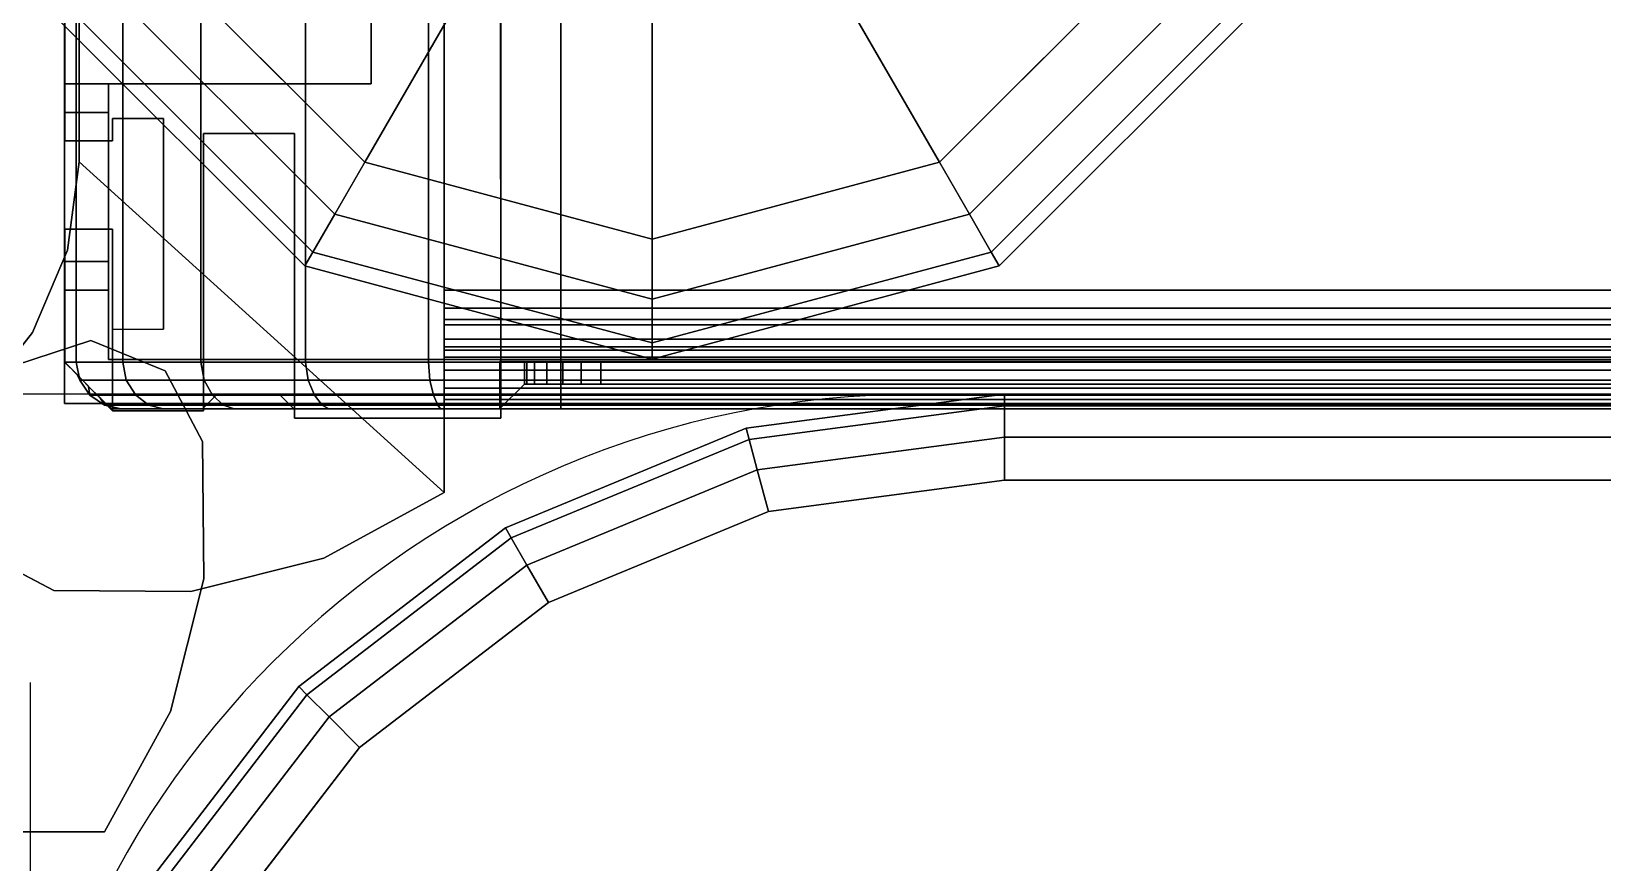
# Model space of a CAD drawing. Extents: x -170 to 1783, y -20 to 1205.
# Drawn here: x 25.95 to 28.103, y 756.62 to 757.76 of the extents above; entities that cross this region are included whole.
import ezdxf

# ---------------------------------------------------------------- set-up
doc = ezdxf.new("R2010")
doc.units = 0
doc.header["$LTSCALE"] = 96
doc.header["$MEASUREMENT"] = 0
for name, color, linetype in [('A-FURN-3-PANEL-GLIDE', 7, 'Continuous'), ('A-FURN-3-PANEL-RACE', 7, 'Continuous'), ('A-FURN-3-PANEL-SIDE1', 7, 'Continuous'), ('A-FURN-3-PANEL-SIDE2', 7, 'Continuous'), ('A-FURN-3-PANEL-TOPCAP', 7, 'Continuous'), ('A-FURN-3-PANEL-TRIM', 7, 'Continuous'), ('A-FURN-3-WKSF-TOP', 7, 'Continuous'), ('A-FURN-3-WKSF-TRIM', 7, 'Continuous'), ('A-FURN-P-PNLS', 7, 'Continuous'), ('A-FURN-P-WKSF', 7, 'Continuous'), ('MAIN_PANEL', 7, 'Continuous'), ('MAIN_WKSURF', 7, 'Continuous')]:
    doc.layers.add(name, color=color, linetype=linetype)

# ---------------------------------------------------------------- blocks, each defined once
blk = doc.blocks.new('EC-EFP-456')
at = {"layer": 'A-FURN-3-PANEL-GLIDE', "color": 20, "linetype": 'Continuous'}
for points in [[(46.6501, 1.8052, 0.2464), (46.6391, 1.8242, 0.1642), (47.115, 1.9517, 0.1642), (47.115, 1.9297, 0.2464)], [(46.6391, 1.8242, 0.1642), (46.6501, 1.8052, 0.0821), (47.115, 1.9297, 0.0821), (47.115, 1.9517, 0.1642)], [(47.115, 1.9297, 0.2464), (47.115, 1.9517, 0.1642), (47.5909, 1.8242, 0.1642), (47.5799, 1.8052, 0.2464)], [(47.115, 1.9517, 0.1642), (47.115, 1.9297, 0.0821), (47.5799, 1.8052, 0.0821), (47.5909, 1.8242, 0.1642)], [(46.6802, 1.7531, 0.3065), (46.6501, 1.8052, 0.2464), (47.115, 1.9297, 0.2464), (47.115, 1.8696, 0.3065)], [(46.6501, 1.8052, 0.0821), (46.6802, 1.7531, 0.022), (47.115, 1.8696, 0.022), (47.115, 1.9297, 0.0821)], [(47.115, 1.8696, 0.3065), (47.115, 1.9297, 0.2464), (47.5799, 1.8052, 0.2464), (47.5498, 1.7531, 0.3065)], [(47.115, 1.9297, 0.0821), (47.115, 1.8696, 0.022), (47.5498, 1.7531, 0.022), (47.5799, 1.8052, 0.0821)], [(46.7213, 1.682, 0.3285), (46.6802, 1.7531, 0.3065), (47.115, 1.8696, 0.3065), (47.115, 1.7875, 0.3285)], [(46.6802, 1.7531, 0.022), (46.7213, 1.682), (47.115, 1.7875), (47.115, 1.8696, 0.022)], [(47.115, 1.7875, 0.3285), (47.115, 1.8696, 0.3065), (47.5498, 1.7531, 0.3065), (47.5088, 1.682, 0.3285)], [(47.115, 1.8696, 0.022), (47.115, 1.7875), (47.5088, 1.682), (47.5498, 1.7531, 0.022)], [(46.3098, 1.4649, 0.2464), (46.2908, 1.4759, 0.1642), (46.6391, 1.8242, 0.1642), (46.6501, 1.8052, 0.2464)], [(46.2908, 1.4759, 0.1642), (46.3098, 1.4649, 0.0821), (46.6501, 1.8052, 0.0821), (46.6391, 1.8242, 0.1642)], [(47.5799, 1.8052, 0.2464), (47.5909, 1.8242, 0.1642), (47.9392, 1.4759, 0.1642), (47.9202, 1.4649, 0.2464)], [(47.5909, 1.8242, 0.1642), (47.5799, 1.8052, 0.0821), (47.9202, 1.4649, 0.0821), (47.9392, 1.4759, 0.1642)], [(46.3619, 1.4348, 0.3065), (46.3098, 1.4649, 0.2464), (46.6501, 1.8052, 0.2464), (46.6802, 1.7531, 0.3065)], [(46.3098, 1.4649, 0.0821), (46.3619, 1.4348, 0.022), (46.6802, 1.7531, 0.022), (46.6501, 1.8052, 0.0821)], [(47.0138, 1.1754, 0.3285), (46.7213, 1.682, 0.3285), (47.115, 1.7875, 0.3285), (47.115, 1.2025, 0.3285)], [(47.115, 1.2025, 0.3285), (47.115, 1.7875, 0.3285), (47.5088, 1.682, 0.3285), (47.2163, 1.1754, 0.3285)], [(47.5498, 1.7531, 0.3065), (47.5799, 1.8052, 0.2464), (47.9202, 1.4649, 0.2464), (47.8681, 1.4348, 0.3065)], [(47.5799, 1.8052, 0.0821), (47.5498, 1.7531, 0.022), (47.8681, 1.4348, 0.022), (47.9202, 1.4649, 0.0821)], [(46.433, 1.3937, 0.3285), (46.3619, 1.4348, 0.3065), (46.6802, 1.7531, 0.3065), (46.7213, 1.682, 0.3285)], [(46.3619, 1.4348, 0.022), (46.433, 1.3937), (46.7213, 1.682), (46.6802, 1.7531, 0.022)], [(47.5088, 1.682, 0.3285), (47.5498, 1.7531, 0.3065), (47.8681, 1.4348, 0.3065), (47.797, 1.3937, 0.3285)], [(47.5498, 1.7531, 0.022), (47.5088, 1.682), (47.797, 1.3937), (47.8681, 1.4348, 0.022)], [(46.9396, 1.1013, 0.3285), (46.433, 1.3937, 0.3285), (46.7213, 1.682, 0.3285), (47.0138, 1.1754, 0.3285)], [(47.2163, 1.1754, 0.3285), (47.5088, 1.682, 0.3285), (47.797, 1.3937, 0.3285), (47.2904, 1.1013, 0.3285)]]:
    blk.add_3dface(points, dxfattribs=at)
at = {"layer": 'A-FURN-3-PANEL-GLIDE', "color": 20, "linetype": 'Continuous', "invisible_edges": 12}
for points in [[(47.115, 1), (47.115, 1.7875), (46.7213, 1.682)], [(47.115, 1), (47.5088, 1.682), (47.115, 1.7875)], [(47.115, 1), (46.7213, 1.682), (46.433, 1.3937)], [(47.115, 1), (47.797, 1.3937), (47.5088, 1.682)]]:
    blk.add_3dface(points, dxfattribs=at)
at = {"layer": 'A-FURN-3-PANEL-RACE', "color": 40, "linetype": 'Continuous'}
for points, invisible_edges in [([(0.08, 2.0125, 3.515), (0.08, 2.0125, 0.3963), (47.92, 2.0125, 0.3963), (47.92, 2.0125, 3.515)], 8), ([(0.5, 1.5745, 0.3963), (47.5, 1.5745, 0.3963), (0.08, 2.0125, 0.3963), (0.08, 1.5745, 0.3963)], 3), ([(47.5, 1.5745, 0.3963), (47.92, 1.5745, 0.3963), (47.92, 2.0125, 0.3963), (0.08, 2.0125, 0.3963)], 8), ([(0.6, 2.0125, 4.0847), (0.6, 2.0125, 3.515), (47.4, 2.0125, 3.515), (47.4, 2.0125, 4.0847)], 2), ([(47.4, 1.9525, 3.515), (47.4, 1.9525, 4.0847), (47.4, 2.0125, 4.0847), (47.4, 2.0125, 3.515)], 2), ([(47.86, 1.9525, 3.515), (47.4, 1.9525, 3.515), (47.4, 2.0125, 3.515), (47.92, 2.0125, 3.515)], 8), ([(47.4, 1.9493, 4.1093), (47.4, 2.0072, 4.1248), (47.4, 2.0125, 4.0847), (47.4, 1.9525, 4.0847)], 5), ([(47.4, 1.9398, 4.1322), (47.4, 1.9918, 4.1622), (47.4, 2.0072, 4.1248), (47.4, 1.9493, 4.1093)], 5), ([(47.86, 1.5745, 3.515), (47.86, 1.9525, 3.515), (47.92, 2.0125, 3.515), (47.92, 1.5745, 3.515)], 2), ([(47.92, 1.8575, 3.1951), (47.92, 2.0125, 3.515), (47.92, 2.0125, 0.3963), (47.92, 1.8575, 1.4986)], 5), ([(47.92, 1.8181, 1.4986), (47.92, 1.8575, 1.4986), (47.92, 2.0125, 0.3963), (47.92, 1.5745, 0.3963)], 10), ([(47.92, 1.5745, 3.245), (47.92, 1.5745, 3.515), (47.92, 2.0125, 3.515), (47.92, 1.8575, 3.1951)], 4), ([(47.4, 1.9247, 4.1519), (47.4, 1.9671, 4.1943), (47.4, 1.9918, 4.1622), (47.4, 1.9398, 4.1322)], 5), ([(47.4, 1.905, 4.1669), (47.4, 1.935, 4.2189), (47.4, 1.9671, 4.1943), (47.4, 1.9247, 4.1519)], 5), ([(47.86, 1.9525, 0.4563), (0.14, 1.9525, 0.4563), (0.14, 1.9525, 3.515), (47.86, 1.9525, 3.515)], 4), ([(0.5, 1.5745, 0.4563), (0.14, 1.5745, 0.4563), (0.14, 1.9525, 0.4563), (47.5, 1.5745, 0.4563)], 12), ([(47.5, 1.5745, 0.4563), (0.14, 1.9525, 0.4563), (47.86, 1.9525, 0.4563), (47.86, 1.5745, 0.4563)], 1), ([(47.4, 1.9525, 3.515), (0.6, 1.9525, 3.515), (0.6, 1.9525, 4.0847), (47.4, 1.9525, 4.0847)], 1), ([(47.86, 1.9525, 0.4563), (47.86, 1.9525, 3.515), (47.86, 1.8575, 3.1951), (47.86, 1.8575, 1.4986)], 10), ([(47.86, 1.5745, 0.4563), (47.86, 1.9525, 0.4563), (47.86, 1.8575, 1.4986), (47.86, 1.8181, 1.4986)], 10), ([(47.86, 1.8575, 3.1951), (47.86, 1.9525, 3.515), (47.86, 1.5745, 3.515), (47.86, 1.5745, 3.245)], 1), ([(47.4, 1.8821, 4.1764), (47.4, 1.8976, 4.2344), (47.4, 1.935, 4.2189), (47.4, 1.905, 4.1669)], 5), ([(47.4, 1.8575, 4.1797), (47.4, 1.8575, 4.2397), (47.4, 1.8976, 4.2344), (47.4, 1.8821, 4.1764)], 4), ([(47.86, 1.5745, 1.7894), (47.86, 1.5745, 0.4563), (47.86, 1.8181, 1.4986), (47.86, 1.614, 1.7894)], 2), ([(47.92, 1.614, 1.7894), (47.92, 1.8181, 1.4986), (47.92, 1.5745, 0.3963), (47.92, 1.5745, 1.7894)], 2), ([(2.098, 1.2625, 0.3963), (45.902, 1.2625, 0.3963), (0.5, 1.5745, 0.3963), (0.5, 1.2625, 0.3963)], 3), ([(47.5, 1.2625, 0.3963), (47.5, 1.5745, 0.3963), (0.5, 1.5745, 0.3963), (45.902, 1.2625, 0.3963)], 6), ([(2.098, 1.2625, 0.4563), (0.5, 1.2625, 0.4563), (0.5, 1.5745, 0.4563), (45.902, 1.2625, 0.4563)], 12), ([(47.5, 1.2625, 0.4563), (45.902, 1.2625, 0.4563), (0.5, 1.5745, 0.4563), (47.5, 1.5745, 0.4563)], 6), ([(47.5, 1.5745, 0.3963), (47.5, 1.5745, 0.4563), (47.86, 1.5745, 0.4563), (47.92, 1.5745, 0.3963)], 4), ([(47.92, 1.5745, 0.3963), (47.86, 1.5745, 0.4563), (47.86, 1.5745, 1.7894), (47.92, 1.5745, 1.7894)], 1)]:
    blk.add_3dface(points, dxfattribs=dict(at, invisible_edges=invisible_edges))
for points in [[(0.6, 2.0072, 4.1248), (0.6, 2.0125, 4.0847), (47.4, 2.0125, 4.0847), (47.4, 2.0072, 4.1248)], [(0.6, 1.9918, 4.1622), (0.6, 2.0072, 4.1248), (47.4, 2.0072, 4.1248), (47.4, 1.9918, 4.1622)], [(0.6, 1.9671, 4.1943), (0.6, 1.9918, 4.1622), (47.4, 1.9918, 4.1622), (47.4, 1.9671, 4.1943)], [(0.6, 1.935, 4.2189), (0.6, 1.9671, 4.1943), (47.4, 1.9671, 4.1943), (47.4, 1.935, 4.2189)], [(47.4, 1.9493, 4.1093), (47.4, 1.9525, 4.0847), (0.6, 1.9525, 4.0847), (0.6, 1.9493, 4.1093)], [(47.4, 1.9398, 4.1322), (47.4, 1.9493, 4.1093), (0.6, 1.9493, 4.1093), (0.6, 1.9398, 4.1322)], [(47.4, 1.9247, 4.1519), (47.4, 1.9398, 4.1322), (0.6, 1.9398, 4.1322), (0.6, 1.9247, 4.1519)], [(0.6, 1.8976, 4.2344), (0.6, 1.935, 4.2189), (47.4, 1.935, 4.2189), (47.4, 1.8976, 4.2344)], [(47.4, 1.905, 4.1669), (47.4, 1.9247, 4.1519), (0.6, 1.9247, 4.1519), (0.6, 1.905, 4.1669)], [(47.4, 1.8821, 4.1764), (47.4, 1.905, 4.1669), (0.6, 1.905, 4.1669), (0.6, 1.8821, 4.1764)], [(0.6, 1.8575, 4.2397), (0.6, 1.8976, 4.2344), (47.4, 1.8976, 4.2344), (47.4, 1.8575, 4.2397)], [(47.4, 1.8575, 4.1797), (47.4, 1.8821, 4.1764), (0.6, 1.8821, 4.1764), (0.6, 1.8575, 4.1797)], [(0.6, 1.8575, 4.1797), (0.6, 1.8575, 4.2397), (47.4, 1.8575, 4.2397), (47.4, 1.8575, 4.1797)], [(47.86, 1.8575, 1.4986), (47.86, 1.8575, 3.1951), (47.92, 1.8575, 3.1951), (47.92, 1.8575, 1.4986)], [(47.92, 1.8181, 1.4986), (47.86, 1.8181, 1.4986), (47.86, 1.8575, 1.4986), (47.92, 1.8575, 1.4986)], [(47.86, 1.8575, 3.1951), (47.86, 1.5745, 3.245), (47.92, 1.5745, 3.245), (47.92, 1.8575, 3.1951)], [(47.92, 1.614, 1.7894), (47.86, 1.614, 1.7894), (47.86, 1.8181, 1.4986), (47.92, 1.8181, 1.4986)], [(47.92, 1.5745, 1.7894), (47.86, 1.5745, 1.7894), (47.86, 1.614, 1.7894), (47.92, 1.614, 1.7894)], [(47.5, 1.2625, 0.3963), (47.5, 1.2625, 0.4563), (47.5, 1.5745, 0.4563), (47.5, 1.5745, 0.3963)], [(47.86, 1.5745, 3.245), (47.86, 1.5745, 3.515), (47.92, 1.5745, 3.515), (47.92, 1.5745, 3.245)]]:
    blk.add_3dface(points, dxfattribs=at)
at = {"layer": 'A-FURN-3-PANEL-SIDE1', "color": 7, "linetype": 'Continuous'}
for points in [[(47.3224, 1.955, 55.7401), (47.3228, 0.045, 55.7401), (0.6776, 0.045, 55.7401), (0.6776, 1.955, 55.7401)], [(47.3224, 0.045, 4.2397), (47.3224, 1.955, 4.2397), (0.6776, 1.955, 4.2397), (0.6776, 0.045, 4.2397)], [(47.3228, 0.045, 55.7401), (47.3224, 1.955, 55.7401), (47.3224, 1.955, 4.2397), (47.3224, 0.045, 4.2397)]]:
    blk.add_3dface(points, dxfattribs=at)
at = {"layer": 'A-FURN-3-PANEL-SIDE2', "color": 7, "linetype": 'Continuous'}
blk.add_3dface([(0.6776, 1.955, 55.7401), (0.6776, 1.955, 4.2397), (47.3224, 1.955, 4.2397), (47.3224, 1.955, 55.7401)], dxfattribs=at)
at = {"layer": 'A-FURN-3-PANEL-TOPCAP', "color": 60, "linetype": 'Continuous'}
for points, invisible_edges in [([(0.76, 2.02, 56.286), (0.76, 2.02, 56.161), (47.24, 2.02, 56.161), (47.24, 2.02, 56.286)], 5), ([(47.24, 2, 56.141), (47.24, 2.02, 56.161), (0.76, 2.02, 56.161), (0.76, 2, 56.141)], 5), ([(47.24, 2.02, 56.036), (47.24, 2, 56.056), (0.76, 2, 56.056), (0.76, 2.02, 56.036)], 5), ([(0.76, 2.02, 56.036), (0.815, 2.02, 55.7741), (47.185, 2.02, 55.7741), (47.24, 2.02, 56.036)], 5), ([(47.185, 2.02, 55.7741), (0.815, 2.02, 55.7741), (0.815, 1.986, 55.7401), (47.185, 1.986, 55.7401)], 10), ([(47.185, 2.02, 55.7741), (47.185, 1.986, 55.7401), (47.2122, 1.986, 55.7365), (47.221, 2.02, 55.7693)], 5), ([(47.185, 2.02, 55.7741), (47.221, 2.02, 55.7693), (47.3404, 2.02, 56.0218), (47.24, 2.02, 56.036)], 10), ([(47.221, 2.02, 55.7693), (47.2122, 1.986, 55.7365), (47.2375, 1.986, 55.726), (47.2545, 2.02, 55.7554)], 5), ([(47.4331, 2.02, 55.9807), (47.3404, 2.02, 56.0218), (47.221, 2.02, 55.7693), (47.2545, 2.02, 55.7554)], 10), ([(47.2545, 2.02, 55.7554), (47.2375, 1.986, 55.726), (47.2593, 1.986, 55.7093), (47.2833, 2.02, 55.7333)], 5), ([(47.4051, 2.02, 56.2633), (47.24, 2.02, 56.286), (47.24, 2.02, 56.161), (47.3727, 2.02, 56.1426)], 10), ([(47.3727, 2.02, 56.1426), (47.24, 2.02, 56.161), (47.24, 2, 56.141), (47.3676, 2, 56.1232)], 10), ([(47.3456, 2, 56.0411), (47.24, 2, 56.056), (47.24, 2.02, 56.036), (47.3404, 2.02, 56.0218)], 10), ([(47.2545, 2.02, 55.7554), (47.2833, 2.02, 55.7333), (47.5111, 2.02, 55.9159), (47.4331, 2.02, 55.9807)], 10), ([(47.2833, 2.02, 55.7333), (47.2593, 1.986, 55.7093), (47.276, 1.986, 55.6875), (47.3054, 2.02, 55.7045)], 5), ([(47.3054, 2.02, 55.7045), (47.276, 1.986, 55.6875), (47.2864, 1.986, 55.6622), (47.3193, 2.02, 55.671)], 5), ([(47.5685, 2.02, 55.8323), (47.5111, 2.02, 55.9159), (47.2833, 2.02, 55.7333), (47.3054, 2.02, 55.7045)], 10), ([(47.3193, 2.02, 55.671), (47.2864, 1.986, 55.6622), (47.29, 1.986, 55.635), (47.324, 2.02, 55.635)], 1), ([(47.3054, 2.02, 55.7045), (47.3193, 2.02, 55.671), (47.601, 2.02, 55.7363), (47.5685, 2.02, 55.8323)], 10), ([(47.3193, 2.02, 55.671), (47.324, 2.02, 55.635), (47.606, 2.02, 55.635), (47.601, 2.02, 55.7363)], 8), ([(47.324, 2.02, 55.635), (47.324, -0.02, 55.635), (47.606, -0.02, 55.635), (47.606, 2.02, 55.635)], 5), ([(47.4431, 2, 55.9981), (47.3456, 2, 56.0411), (47.3404, 2.02, 56.0218), (47.4331, 2.02, 55.9807)], 10), ([(47.4956, 2.02, 56.0891), (47.3727, 2.02, 56.1426), (47.3676, 2, 56.1232), (47.4856, 2, 56.0717)], 10), ([(47.5581, 2.02, 56.1974), (47.4051, 2.02, 56.2633), (47.3727, 2.02, 56.1426), (47.4956, 2.02, 56.0891)], 10), ([(47.5252, 2, 55.9301), (47.4431, 2, 55.9981), (47.4331, 2.02, 55.9807), (47.5111, 2.02, 55.9159)], 10), ([(47.5995, 2.02, 56.0044), (47.4956, 2.02, 56.0891), (47.4856, 2, 56.0717), (47.5854, 2, 55.9903)], 10), ([(47.6879, 2.02, 56.0929), (47.5581, 2.02, 56.1974), (47.4956, 2.02, 56.0891), (47.5995, 2.02, 56.0044)], 10), ([(47.5858, 2, 55.8424), (47.5252, 2, 55.9301), (47.5111, 2.02, 55.9159), (47.5685, 2.02, 55.8323)], 10), ([(47.6202, 2, 55.7415), (47.5858, 2, 55.8424), (47.5685, 2.02, 55.8323), (47.601, 2.02, 55.7363)], 10), ([(47.6768, 2.02, 55.8949), (47.5995, 2.02, 56.0044), (47.5854, 2, 55.9903), (47.6595, 2, 55.8849)], 10), ([(47.7851, 2.02, 55.9575), (47.6879, 2.02, 56.0929), (47.5995, 2.02, 56.0044), (47.6768, 2.02, 55.8949)], 10), ([(47.6259, 2, 55.635), (47.6202, 2, 55.7415), (47.601, 2.02, 55.7363), (47.606, 2.02, 55.635)], 2), ([(47.606, 2.02, 55.635), (47.606, -0.02, 55.635), (47.6259, 0, 55.635), (47.6259, 2, 55.635)], 5), ([(47.7217, 2.02, 55.7687), (47.6768, 2.02, 55.8949), (47.6595, 2, 55.8849), (47.7024, 2, 55.7635)], 10), ([(47.8425, 2.02, 55.8011), (47.7851, 2.02, 55.9575), (47.6768, 2.02, 55.8949), (47.7217, 2.02, 55.7687)], 10), ([(47.731, 2.02, 55.635), (47.7217, 2.02, 55.7687), (47.7024, 2, 55.7635), (47.711, 2, 55.635)], 2), ([(47.711, 2, 55.635), (47.711, 0, 55.635), (47.731, -0.02, 55.635), (47.731, 2.02, 55.635)], 5), ([(47.856, 2.02, 55.635), (47.8425, 2.02, 55.8011), (47.7217, 2.02, 55.7687), (47.731, 2.02, 55.635)], 2), ([(47.856, -0.02, 55.635), (47.856, 2.02, 55.635), (47.731, 2.02, 55.635), (47.731, -0.02, 55.635)], 5), ([(47.8715, 2.0047, 55.635), (47.856, 2.02, 55.635), (47.856, -0.02, 55.635), (47.8715, -0.0047, 55.635)], 10), ([(47.8715, -0.0047, 55.635), (47.8871, 0.0106, 55.635), (47.8871, 1.9894, 55.635), (47.8715, 2.0047, 55.635)], 10), ([(0.76, 2, 56.141), (0.76, 2, 56.056), (47.24, 2, 56.056), (47.24, 2, 56.141)], 5), ([(47.3676, 2, 56.1232), (47.24, 2, 56.141), (47.24, 2, 56.056), (47.3456, 2, 56.0411)], 10), ([(47.4856, 2, 56.0717), (47.3676, 2, 56.1232), (47.3456, 2, 56.0411), (47.4431, 2, 55.9981)], 10), ([(47.5854, 2, 55.9903), (47.4856, 2, 56.0717), (47.4431, 2, 55.9981), (47.5252, 2, 55.9301)], 10), ([(47.6595, 2, 55.8849), (47.5854, 2, 55.9903), (47.5252, 2, 55.9301), (47.5858, 2, 55.8424)], 10), ([(47.7024, 2, 55.7635), (47.6595, 2, 55.8849), (47.5858, 2, 55.8424), (47.6202, 2, 55.7415)], 10), ([(47.711, 2, 55.635), (47.7024, 2, 55.7635), (47.6202, 2, 55.7415), (47.6259, 2, 55.635)], 2), ([(47.711, 0, 55.635), (47.711, 2, 55.635), (47.6259, 2, 55.635), (47.6259, 0, 55.635)], 5), ([(47.9035, 1.9727, 55.635), (47.8871, 1.9894, 55.635), (47.8871, 0.0106, 55.635), (47.9035, 0.0273, 55.635)], 10), ([(47.9035, 0.0273, 55.635), (47.92, 0.044, 55.635), (47.92, 1.956, 55.635), (47.9035, 1.9727, 55.635)], 8)]:
    blk.add_3dface(points, dxfattribs=dict(at, invisible_edges=invisible_edges))
for points in [[(47.24, 2.02, 56.286), (47.24, 2.0151, 56.3105), (0.76, 2.0151, 56.3105), (0.76, 2.02, 56.286)], [(47.24, 2.0151, 56.3105), (47.24, 2.0013, 56.3313), (0.76, 2.0013, 56.3313), (0.76, 2.0151, 56.3105)], [(47.24, 2.02, 56.286), (47.4051, 2.02, 56.2633), (47.4087, 2.0151, 56.2864), (47.24, 2.0151, 56.3105)], [(47.24, 2.0151, 56.3105), (47.4087, 2.0151, 56.2864), (47.4143, 2.0013, 56.3065), (47.24, 2.0013, 56.3313)], [(47.29, 1.955, 55.635), (47.324, 1.955, 55.635), (47.324, 2.02, 55.635), (47.29, 1.986, 55.635)], [(47.4051, 2.02, 56.2633), (47.5581, 2.02, 56.1974), (47.5669, 2.0151, 56.2168), (47.4087, 2.0151, 56.2864)], [(47.4087, 2.0151, 56.2864), (47.5669, 2.0151, 56.2168), (47.5775, 2.0013, 56.2349), (47.4143, 2.0013, 56.3065)], [(47.5581, 2.02, 56.1974), (47.6879, 2.02, 56.0929), (47.7022, 2.0151, 56.1072), (47.5669, 2.0151, 56.2168)], [(47.5669, 2.0151, 56.2168), (47.7022, 2.0151, 56.1072), (47.7172, 2.0013, 56.1222), (47.5775, 2.0013, 56.2349)], [(47.6879, 2.02, 56.0929), (47.7851, 2.02, 55.9575), (47.8045, 2.0151, 55.9663), (47.7022, 2.0151, 56.1072)], [(47.7022, 2.0151, 56.1072), (47.8045, 2.0151, 55.9663), (47.8226, 2.0013, 55.977), (47.7172, 2.0013, 56.1222)], [(47.7851, 2.02, 55.9575), (47.8425, 2.02, 55.8011), (47.8656, 2.0151, 55.8048), (47.8045, 2.0151, 55.9663)], [(47.8045, 2.0151, 55.9663), (47.8656, 2.0151, 55.8048), (47.8857, 2.0013, 55.8104), (47.8226, 2.0013, 55.977)], [(47.8425, 2.02, 55.8011), (47.856, 2.02, 55.635), (47.8715, 2.0047, 55.635), (47.8656, 2.0151, 55.8048)], [(47.8656, 2.0151, 55.8048), (47.8715, 2.0047, 55.635), (47.8871, 1.9894, 55.635), (47.8857, 2.0013, 55.8104)], [(47.24, 2.0013, 56.3313), (47.24, 1.9805, 56.3451), (0.76, 1.9805, 56.3451), (0.76, 2.0013, 56.3313)], [(47.185, 1.955, 55.7401), (47.185, 1.986, 55.7401), (0.815, 1.986, 55.7401), (0.815, 1.955, 55.7401)], [(47.185, 1.955, 55.7401), (47.2122, 1.955, 55.7365), (47.2122, 1.986, 55.7365), (47.185, 1.986, 55.7401)], [(47.2122, 1.955, 55.7365), (47.2375, 1.955, 55.726), (47.2375, 1.986, 55.726), (47.2122, 1.986, 55.7365)], [(47.2375, 1.955, 55.726), (47.2593, 1.955, 55.7093), (47.2593, 1.986, 55.7093), (47.2375, 1.986, 55.726)], [(47.24, 2.0013, 56.3313), (47.4143, 2.0013, 56.3065), (47.4194, 1.9805, 56.3203), (47.24, 1.9805, 56.3451)], [(47.2593, 1.955, 55.7093), (47.276, 1.955, 55.6875), (47.276, 1.986, 55.6875), (47.2593, 1.986, 55.7093)], [(47.276, 1.955, 55.6875), (47.2864, 1.955, 55.6622), (47.2864, 1.986, 55.6622), (47.276, 1.986, 55.6875)], [(47.2864, 1.955, 55.6622), (47.29, 1.955, 55.635), (47.29, 1.986, 55.635), (47.2864, 1.986, 55.6622)], [(47.4143, 2.0013, 56.3065), (47.5775, 2.0013, 56.2349), (47.5864, 1.9805, 56.248), (47.4194, 1.9805, 56.3203)], [(47.5775, 2.0013, 56.2349), (47.7172, 2.0013, 56.1222), (47.7287, 1.9805, 56.1337), (47.5864, 1.9805, 56.248)], [(47.7172, 2.0013, 56.1222), (47.8226, 2.0013, 55.977), (47.8356, 1.9805, 55.9859), (47.7287, 1.9805, 56.1337)], [(47.8226, 2.0013, 55.977), (47.8857, 2.0013, 55.8104), (47.8994, 1.9805, 55.8155), (47.8356, 1.9805, 55.9859)], [(47.8857, 2.0013, 55.8104), (47.8871, 1.9894, 55.635), (47.9035, 1.9727, 55.635), (47.8994, 1.9805, 55.8155)], [(47.24, 1.9805, 56.3451), (47.24, 1.956, 56.35), (0.76, 1.956, 56.35), (0.76, 1.9805, 56.3451)], [(47.24, 1.9805, 56.3451), (47.4194, 1.9805, 56.3203), (47.4216, 1.956, 56.3252), (47.24, 1.956, 56.35)], [(47.4194, 1.9805, 56.3203), (47.5864, 1.9805, 56.248), (47.5901, 1.956, 56.2528), (47.4216, 1.956, 56.3252)], [(47.5864, 1.9805, 56.248), (47.7287, 1.9805, 56.1337), (47.7332, 1.956, 56.1382), (47.5901, 1.956, 56.2528)], [(47.7287, 1.9805, 56.1337), (47.8356, 1.9805, 55.9859), (47.8405, 1.956, 55.9895), (47.7332, 1.956, 56.1382)], [(47.8356, 1.9805, 55.9859), (47.8994, 1.9805, 55.8155), (47.9043, 1.956, 55.8177), (47.8405, 1.956, 55.9895)], [(47.8994, 1.9805, 55.8155), (47.9035, 1.9727, 55.635), (47.92, 1.956, 55.635), (47.9043, 1.956, 55.8177)], [(0.76, 0.044, 56.35), (0.76, 1.956, 56.35), (47.24, 1.956, 56.35), (47.24, 0.044, 56.35)], [(47.4216, 0.044, 56.3252), (47.24, 0.044, 56.35), (47.24, 1.956, 56.35), (47.4216, 1.956, 56.3252)], [(47.5901, 0.044, 56.2528), (47.4216, 0.044, 56.3252), (47.4216, 1.956, 56.3252), (47.5901, 1.956, 56.2528)], [(47.7332, 0.044, 56.1382), (47.5901, 0.044, 56.2528), (47.5901, 1.956, 56.2528), (47.7332, 1.956, 56.1382)], [(47.8405, 0.044, 55.9895), (47.7332, 0.044, 56.1382), (47.7332, 1.956, 56.1382), (47.8405, 1.956, 55.9895)], [(47.9043, 0.044, 55.8177), (47.8405, 0.044, 55.9895), (47.8405, 1.956, 55.9895), (47.9043, 1.956, 55.8177)], [(47.92, 0.044, 55.635), (47.9043, 0.044, 55.8177), (47.9043, 1.956, 55.8177), (47.92, 1.956, 55.635)]]:
    blk.add_3dface(points, dxfattribs=at)
at = {"layer": 'A-FURN-3-PANEL-TRIM', "color": 60, "linetype": 'Continuous'}
for points, invisible_edges in [([(47.5649, 2.2249, 3.5747), (47.4, 2.1348, 3.5747), (47.935, 2.269, 3.5747), (47.7471, 2.2706, 3.5747)], 2), ([(47.5649, 2.2249, 4.2397), (47.7471, 2.2706, 4.2397), (47.935, 2.269, 4.2397), (47.4, 2.1348, 4.2397)], 4), ([(47.5649, 2.2249, 3.8013), (47.7471, 2.2706, 3.8013), (47.935, 2.269, 3.8013), (47.4, 2.1348, 3.8013)], 4), ([(47.5649, 2.2249, 4.013), (47.4, 2.1348, 4.013), (47.935, 2.269, 4.013), (47.7471, 2.2706, 4.013)], 2), ([(47.935, 2.269, 3.5747), (47.4, 2.1348, 3.5747), (48.0735, 2.1159, 3.5747), (48.0322, 2.2178, 3.5747)], 3), ([(47.935, 2.269, 4.2397), (48.0322, 2.2178, 4.2397), (48.0735, 2.1159, 4.2397), (47.4, 2.1348, 4.2397)], 12), ([(47.935, 2.269, 3.8013), (48.0322, 2.2178, 3.8013), (48.0735, 2.1159, 3.8013), (47.4, 2.1348, 3.8013)], 12), ([(47.935, 2.269, 4.013), (47.4, 2.1348, 4.013), (48.0735, 2.1159, 4.013), (48.0322, 2.2178, 4.013)], 3), ([(47.4, 2.1348, 3.5747), (47.4, 0.3185, 3.5747), (47.9, 0.3185, 3.5747), (47.9, 1.6815, 3.5747)], 10), ([(48.0735, 2.1159, 3.5747), (47.4, 2.1348, 3.5747), (47.9639, 1.9153, 3.5747), (48.0395, 2.0114, 3.5747)], 3), ([(47.9639, 1.9153, 3.5747), (47.4, 2.1348, 3.5747), (47.9, 1.6815, 3.5747), (47.9163, 1.8027, 3.5747)], 3), ([(47.4, 2.1348, 4.2397), (47.9, 1.6815, 4.2397), (47.9, 0.3185, 4.2397), (47.4, 0.3185, 4.2397)], 5), ([(48.0735, 2.1159, 4.2397), (48.0395, 2.0114, 4.2397), (47.9639, 1.9153, 4.2397), (47.4, 2.1348, 4.2397)], 12), ([(47.9639, 1.9153, 4.2397), (47.9163, 1.8027, 4.2397), (47.9, 1.6815, 4.2397), (47.4, 2.1348, 4.2397)], 12), ([(48.0735, 2.1159, 3.8013), (48.0395, 2.0114, 3.8013), (47.9639, 1.9153, 3.8013), (47.4, 2.1348, 3.8013)], 12), ([(47.9639, 1.9153, 3.8013), (47.9163, 1.8027, 3.8013), (47.9, 1.6815, 3.8013), (47.4, 2.1348, 3.8013)], 12), ([(48.0735, 2.1159, 4.013), (47.4, 2.1348, 4.013), (47.9639, 1.9153, 4.013), (48.0395, 2.0114, 4.013)], 3), ([(47.9639, 1.9153, 4.013), (47.4, 2.1348, 4.013), (47.9, 1.6815, 4.013), (47.9163, 1.8027, 4.013)], 3), ([(47.605, -0.0328, 55.635), (47.3224, -0.0328, 55.635), (47.3224, 2.0328, 55.635), (47.605, 2.0328, 55.635)], 8), ([(47.8543, 2.0228, 55.635), (47.8543, 1.9109, 55.635), (47.7845, 1.9109, 55.635), (47.7299, 2.0228, 55.635)], 6), ([(47.7845, 1.9109, 4.2397), (47.7845, 1.9109, 55.635), (47.8543, 1.9109, 55.635), (47.8543, 1.9109, 4.2397)], 2), ([(47.7299, 0.3574, 55.635), (47.605, 0.3574, 55.635), (47.605, 1.6426, 55.635), (47.7299, 1.6426, 55.635)], 10), ([(47.8543, 1.6527, 55.635), (47.9198, 1.6527, 55.635), (47.9198, 0.3473, 55.635), (47.8543, 0.3473, 55.635)], 8), ([(47.8543, 0.3782, 55.635), (47.7845, 0.3782, 55.635), (47.7845, 1.6218, 55.635), (47.8543, 1.6218, 55.635)], 10), ([(47.9, 0.3185, 3.8013), (47.4, -0.1348, 3.8013), (47.9639, 0.0847, 3.8013), (47.9163, 0.1973, 3.8013)], 3), ([(47.9, 0.3185, 4.013), (47.9163, 0.1973, 4.013), (47.9639, 0.0847, 4.013), (47.4, -0.1348, 4.013)], 12), ([(47.9, 0.3185, 3.8013), (47.4, 0.3185, 3.8013), (47.4, -0.1348, 3.8013)], 12), ([(47.4, -0.1348, 4.013), (47.4, 0.3185, 4.013), (47.9, 0.3185, 4.013)], 12), ([(47.9639, 0.0847, 3.8013), (47.4, -0.1348, 3.8013), (48.0735, -0.1159, 3.8013), (48.0395, -0.0114, 3.8013)], 3), ([(47.9639, 0.0847, 4.013), (48.0395, -0.0114, 4.013), (48.0735, -0.1159, 4.013), (47.4, -0.1348, 4.013)], 12), ([(48.0735, -0.1159, 3.8013), (47.4, -0.1348, 3.8013), (47.935, -0.269, 3.8013), (48.0322, -0.2178, 3.8013)], 3), ([(48.0735, -0.1159, 4.013), (48.0322, -0.2178, 4.013), (47.935, -0.269, 4.013), (47.4, -0.1348, 4.013)], 12), ([(47.935, -0.269, 3.8013), (47.4, -0.1348, 3.8013), (47.5649, -0.2249, 3.8013), (47.7471, -0.2706, 3.8013)], 1), ([(47.935, -0.269, 4.013), (47.7471, -0.2706, 4.013), (47.5649, -0.2249, 4.013), (47.4, -0.1348, 4.013)], 8)]:
    blk.add_3dface(points, dxfattribs=dict(at, invisible_edges=invisible_edges))
for points in [[(47.5649, 2.2249, 4.013), (47.7471, 2.2706, 4.013), (47.7471, 2.2706, 4.2397), (47.5649, 2.2249, 4.2397)], [(47.5649, 2.2249, 3.5747), (47.7471, 2.2706, 3.5747), (47.7471, 2.2706, 3.8013), (47.5649, 2.2249, 3.8013)], [(47.7471, 2.2706, 4.013), (47.935, 2.269, 4.013), (47.935, 2.269, 4.2397), (47.7471, 2.2706, 4.2397)], [(47.7471, 2.2706, 3.5747), (47.935, 2.269, 3.5747), (47.935, 2.269, 3.8013), (47.7471, 2.2706, 3.8013)], [(47.935, 2.269, 4.013), (48.0322, 2.2178, 4.013), (48.0322, 2.2178, 4.2397), (47.935, 2.269, 4.2397)], [(47.935, 2.269, 3.5747), (48.0322, 2.2178, 3.5747), (48.0322, 2.2178, 3.8013), (47.935, 2.269, 3.8013)], [(47.4, 2.1348, 4.013), (47.5649, 2.2249, 4.013), (47.5649, 2.2249, 4.2397), (47.4, 2.1348, 4.2397)], [(47.4, 2.1348, 3.5747), (47.5649, 2.2249, 3.5747), (47.5649, 2.2249, 3.8013), (47.4, 2.1348, 3.8013)], [(47.4, 0.3185, 3.5747), (47.4, 2.1348, 3.5747), (47.4, 2.1348, 4.2397), (47.4, 0.3185, 4.2397)], [(47.4, 2.1348, 3.8013), (47.9, 1.6815, 3.8013), (47.9, 1.6815, 4.013), (47.4, 2.1348, 4.013)], [(47.3224, 1.955, 4.2397), (47.3224, 2.0328, 4.2397), (47.3224, 2.0328, 55.635), (47.3224, 1.955, 55.635)], [(47.605, 2.0328, 4.2397), (47.605, 2.0328, 55.635), (47.3224, 2.0328, 55.635), (47.3224, 2.0328, 4.2397)], [(47.605, 1.6426, 55.635), (47.605, 2.0328, 55.635), (47.605, 2.0328, 4.2397), (47.605, 1.6426, 4.2397)], [(47.8543, 2.0228, 4.2397), (47.8543, 2.0228, 55.635), (47.7299, 2.0228, 55.635), (47.7299, 2.0228, 4.2397)], [(47.7299, 2.0228, 55.635), (47.7299, 1.6426, 55.635), (47.7299, 1.6426, 4.2397), (47.7299, 2.0228, 4.2397)], [(47.9198, 1.956, 4.2397), (47.9198, 1.956, 55.635), (47.8543, 2.0228, 55.635), (47.8543, 2.0228, 4.2397)], [(47.9198, 1.956, 55.635), (47.9198, 1.7737, 55.635), (47.8543, 1.7737, 55.635), (47.8543, 2.0228, 55.635)], [(48.0395, 2.0114, 4.013), (47.9639, 1.9153, 4.013), (47.9639, 1.9153, 4.2397), (48.0395, 2.0114, 4.2397)], [(48.0395, 2.0114, 3.5747), (47.9639, 1.9153, 3.5747), (47.9639, 1.9153, 3.8013), (48.0395, 2.0114, 3.8013)], [(47.9198, 1.7737, 55.635), (47.9198, 1.956, 55.635), (47.9198, 1.956, 4.2397), (47.9198, 1.7737, 4.2397)], [(47.7845, 1.6218, 55.635), (47.7845, 1.9109, 55.635), (47.7845, 1.9109, 4.2397), (47.7845, 1.6218, 4.2397)], [(47.8543, 1.9109, 55.635), (47.8543, 1.7737, 55.635), (47.8543, 1.7737, 4.2397), (47.8543, 1.9109, 4.2397)], [(47.9639, 1.9153, 4.013), (47.9163, 1.8027, 4.013), (47.9163, 1.8027, 4.2397), (47.9639, 1.9153, 4.2397)], [(47.9639, 1.9153, 3.5747), (47.9163, 1.8027, 3.5747), (47.9163, 1.8027, 3.8013), (47.9639, 1.9153, 3.8013)], [(47.9163, 1.8027, 4.013), (47.9, 1.6815, 4.013), (47.9, 1.6815, 4.2397), (47.9163, 1.8027, 4.2397)], [(47.9163, 1.8027, 3.5747), (47.9, 1.6815, 3.5747), (47.9, 1.6815, 3.8013), (47.9163, 1.8027, 3.8013)], [(47.8543, 1.7737, 4.2397), (47.8543, 1.7737, 55.635), (47.9198, 1.7737, 55.635), (47.9198, 1.7737, 4.2397)], [(47.9, 1.6815, 4.2397), (47.9, 1.6815, 3.5747), (47.9, 0.3185, 3.5747), (47.9, 0.3185, 4.2397)], [(47.7299, 1.6426, 4.2397), (47.7299, 1.6426, 55.635), (47.605, 1.6426, 55.635), (47.605, 1.6426, 4.2397)], [(47.8543, 1.6527, 55.635), (47.8543, 1.6218, 55.635), (47.8543, 1.6218, 4.2397), (47.8543, 1.6527, 4.2397)], [(47.9198, 1.6527, 4.2397), (47.9198, 1.6527, 55.635), (47.8543, 1.6527, 55.635), (47.8543, 1.6527, 4.2397)], [(47.9198, 1.6527, 55.635), (47.9198, 1.6527, 4.2397), (47.9198, 0.3473, 4.2397), (47.9198, 0.3473, 55.635)], [(47.8543, 1.6218, 4.2397), (47.8543, 1.6218, 55.635), (47.7845, 1.6218, 55.635), (47.7845, 1.6218, 4.2397)], [(47.4, -0.1348, 3.8013), (47.4, 0.3185, 3.8013), (47.4, 0.3185, 4.013), (47.4, -0.1348, 4.013)], [(48.0395, -0.0114, 3.8013), (48.0735, -0.1159, 3.8013), (48.0735, -0.1159, 4.013), (48.0395, -0.0114, 4.013)], [(48.0735, -0.1159, 3.8013), (48.0322, -0.2178, 3.8013), (48.0322, -0.2178, 4.013), (48.0735, -0.1159, 4.013)], [(47.5649, -0.2249, 3.8013), (47.4, -0.1348, 3.8013), (47.4, -0.1348, 4.013), (47.5649, -0.2249, 4.013)], [(47.7471, -0.2706, 3.8013), (47.5649, -0.2249, 3.8013), (47.5649, -0.2249, 4.013), (47.7471, -0.2706, 4.013)], [(48.0322, -0.2178, 3.8013), (47.935, -0.269, 3.8013), (47.935, -0.269, 4.013), (48.0322, -0.2178, 4.013)], [(47.935, -0.269, 3.8013), (47.7471, -0.2706, 3.8013), (47.7471, -0.2706, 4.013), (47.935, -0.269, 4.013)]]:
    blk.add_3dface(points, dxfattribs=at)
at = {"layer": 'A-FURN-P-PNLS', "color": 60, "linetype": 'Continuous'}
blk.add_line((0, 2), (48, 2), dxfattribs=at)
blk = doc.blocks.new('EC-WYC-64-2424-T')
at = {"layer": 'A-FURN-3-WKSF-TOP', "color": 60, "linetype": 'Continuous'}
for points, invisible_edges in [([(26.9099, -26.9099, 29), (0.743, -0.2855, 29), (1.0445, -0.1606, 29), (1.368, -0.118, 29)], 9), ([(26.9099, -26.9099, 27.75), (1.368, -0.118, 27.75), (1.0445, -0.1606, 27.75), (0.743, -0.2855, 27.75)], 9), ([(1.368, -0.118, 29), (19.9334, -0.118, 29), (20.1772, -0.142, 29), (34.22, -23.882, 29)], 12), ([(1.368, -0.118, 29), (34.22, -23.882, 29), (32.8706, -23.9704, 29), (31.5443, -24.2343, 29)], 9), ([(29.051, -25.267, 29), (1.368, -0.118, 29), (31.5443, -24.2343, 29), (30.2638, -24.6689, 29)], 3), ([(1.368, -0.118, 29), (29.051, -25.267, 29), (27.9266, -26.0183, 29), (26.9099, -26.9099, 29)], 9), ([(1.368, -0.118, 27.75), (26.9099, -26.9099, 27.75), (27.9266, -26.0183, 27.75), (29.051, -25.267, 27.75)], 9), ([(29.051, -25.267, 27.75), (30.2638, -24.6689, 27.75), (31.5443, -24.2343, 27.75), (1.368, -0.118, 27.75)], 12), ([(1.368, -0.118, 27.75), (31.5443, -24.2343, 27.75), (32.8706, -23.9704, 27.75), (34.22, -23.882, 27.75)], 9), ([(1.368, -0.118, 27.75), (34.22, -23.882, 27.75), (20.1772, -0.142, 27.75), (19.9334, -0.118, 27.75)], 3), ([(0.2855, -0.743, 29), (0.4841, -0.4841, 29), (0.743, -0.2855, 29), (26.9099, -26.9099, 29)], 12), ([(0.2855, -0.743, 27.75), (26.9099, -26.9099, 27.75), (0.743, -0.2855, 27.75), (0.4841, -0.4841, 27.75)], 3)]:
    blk.add_3dface(points, dxfattribs=dict(at, invisible_edges=invisible_edges))
at = {"layer": 'A-FURN-3-WKSF-TRIM', "color": 40, "linetype": 'Continuous'}
for points in [[(1.018, -0.0619, 28.941), (1.0139, -0.0466, 28.882), (1.368, 0, 28.882), (1.368, -0.0158, 28.941)], [(1.0139, -0.0466, 28.882), (1.0139, -0.0466, 27.868), (1.368, 0, 27.868), (1.368, 0, 28.882)], [(1.0139, -0.0466, 27.868), (1.018, -0.0619, 27.809), (1.368, -0.0158, 27.809), (1.368, 0, 27.868)], [(1.368, 0, 28.882), (1.368, 0, 27.868), (19.9334, 0, 27.868), (19.9334, 0, 28.882)], [(1.368, 0, 27.868), (1.368, -0.0158, 27.809), (19.9334, -0.0158, 27.809), (19.9334, 0, 27.868)], [(1.368, -0.0158, 28.941), (1.368, 0, 28.882), (19.9334, 0, 28.882), (19.9334, -0.0158, 28.941)], [(1.0292, -0.1036, 28.9842), (1.018, -0.0619, 28.941), (1.368, -0.0158, 28.941), (1.368, -0.059, 28.9842)], [(1.018, -0.0619, 27.809), (1.0292, -0.1036, 27.7658), (1.368, -0.059, 27.7658), (1.368, -0.0158, 27.809)], [(1.368, -0.0158, 27.809), (1.368, -0.059, 27.7658), (19.9334, -0.059, 27.7658), (19.9334, -0.0158, 27.809)], [(1.368, -0.059, 28.9842), (1.368, -0.0158, 28.941), (19.9334, -0.0158, 28.941), (19.9334, -0.059, 28.9842)], [(0.6919, -0.197, 28.941), (0.684, -0.1833, 28.882), (1.0139, -0.0466, 28.882), (1.018, -0.0619, 28.941)], [(0.684, -0.1833, 28.882), (0.684, -0.1833, 27.868), (1.0139, -0.0466, 27.868), (1.0139, -0.0466, 28.882)], [(0.684, -0.1833, 27.868), (0.6919, -0.197, 27.809), (1.018, -0.0619, 27.809), (1.0139, -0.0466, 27.868)], [(0.7135, -0.2344, 28.9842), (0.6919, -0.197, 28.941), (1.018, -0.0619, 28.941), (1.0292, -0.1036, 28.9842)], [(0.6919, -0.197, 27.809), (0.7135, -0.2344, 27.7658), (1.0292, -0.1036, 27.7658), (1.018, -0.0619, 27.809)], [(1.0445, -0.1606, 29), (1.0292, -0.1036, 28.9842), (1.368, -0.059, 28.9842), (1.368, -0.118, 29)], [(1.0292, -0.1036, 27.7658), (1.0445, -0.1606, 27.75), (1.368, -0.118, 27.75), (1.368, -0.059, 27.7658)], [(1.368, -0.059, 27.7658), (1.368, -0.118, 27.75), (19.9334, -0.118, 27.75), (19.9334, -0.059, 27.7658)], [(1.368, -0.118, 29), (1.368, -0.059, 28.9842), (19.9334, -0.059, 28.9842), (19.9334, -0.118, 29)], [(0.743, -0.2855, 29), (0.7135, -0.2344, 28.9842), (1.0292, -0.1036, 28.9842), (1.0445, -0.1606, 29)], [(0.7135, -0.2344, 27.7658), (0.743, -0.2855, 27.75), (1.0445, -0.1606, 27.75), (1.0292, -0.1036, 27.7658)], [(0.4119, -0.4119, 28.941), (0.4007, -0.4007, 28.882), (0.684, -0.1833, 28.882), (0.6919, -0.197, 28.941)], [(0.4007, -0.4007, 28.882), (0.4007, -0.4007, 27.868), (0.684, -0.1833, 27.868), (0.684, -0.1833, 28.882)], [(0.4007, -0.4007, 27.868), (0.4119, -0.4119, 27.809), (0.6919, -0.197, 27.809), (0.684, -0.1833, 27.868)], [(0.4424, -0.4424, 28.9842), (0.4119, -0.4119, 28.941), (0.6919, -0.197, 28.941), (0.7135, -0.2344, 28.9842)], [(0.4119, -0.4119, 27.809), (0.4424, -0.4424, 27.7658), (0.7135, -0.2344, 27.7658), (0.6919, -0.197, 27.809)], [(0.4841, -0.4841, 29), (0.4424, -0.4424, 28.9842), (0.7135, -0.2344, 28.9842), (0.743, -0.2855, 29)], [(0.4424, -0.4424, 27.7658), (0.4841, -0.4841, 27.75), (0.743, -0.2855, 27.75), (0.7135, -0.2344, 27.7658)], [(0.197, -0.6919, 28.941), (0.1833, -0.684, 28.882), (0.4007, -0.4007, 28.882), (0.4119, -0.4119, 28.941)], [(0.1833, -0.684, 28.882), (0.1833, -0.684, 27.868), (0.4007, -0.4007, 27.868), (0.4007, -0.4007, 28.882)], [(0.1833, -0.684, 27.868), (0.197, -0.6919, 27.809), (0.4119, -0.4119, 27.809), (0.4007, -0.4007, 27.868)], [(0.2344, -0.7135, 28.9842), (0.197, -0.6919, 28.941), (0.4119, -0.4119, 28.941), (0.4424, -0.4424, 28.9842)], [(0.197, -0.6919, 27.809), (0.2344, -0.7135, 27.7658), (0.4424, -0.4424, 27.7658), (0.4119, -0.4119, 27.809)], [(0.2855, -0.743, 29), (0.2344, -0.7135, 28.9842), (0.4424, -0.4424, 28.9842), (0.4841, -0.4841, 29)], [(0.2344, -0.7135, 27.7658), (0.2855, -0.743, 27.75), (0.4841, -0.4841, 27.75), (0.4424, -0.4424, 27.7658)]]:
    blk.add_3dface(points, dxfattribs=at)
at = {"layer": 'A-FURN-P-WKSF', "color": 7, "linetype": 'Continuous'}
blk.add_line((19.9334, 0), (1.25, 0), dxfattribs=at)
blk.add_arc((1.25, -1.25), 1.25, 90, 180, dxfattribs=at)

msp = doc.modelspace()

# ---------------------------------------------------------------- block references
at = {"layer": 'MAIN_PANEL', "color": 47, "linetype": 'Continuous'}
for p, rotation in [((73.91551, 759.26241), 180), ((25.91551, 709.26241), 90)]:
    msp.add_blockref('EC-EFP-456', p, dxfattribs=dict(at, rotation=rotation))
at = {"layer": 'MAIN_WKSURF', "color": 47, "linetype": 'Continuous'}
msp.add_blockref('EC-WYC-64-2424-T', (25.91551, 757.26241), dxfattribs=at)

doc.saveas('drawing.dxf')
